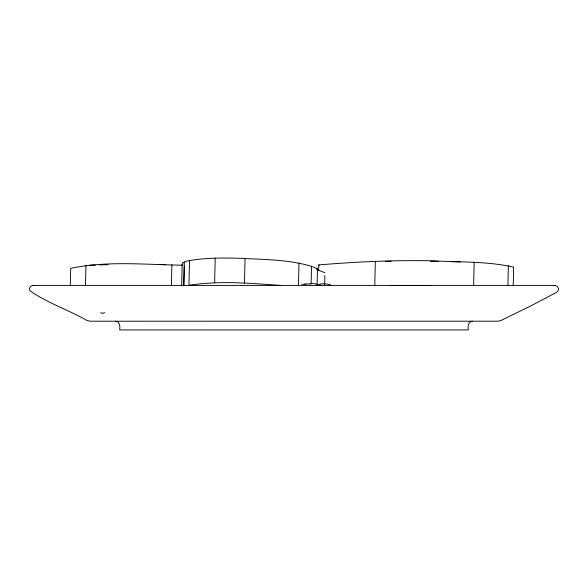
<?xml version="1.0" encoding="UTF-8"?>
<svg xmlns="http://www.w3.org/2000/svg" width="588" height="588" viewBox="0 0 588 588"><rect width="100%" height="100%" fill="white"/><g stroke="black" fill="none" stroke-linecap="round" stroke-linejoin="round"><path stroke-width="0.88" d="M70.295 285.445L70.7 268.363C107.104 260.66 145.214 264.681 182.192 265.188M85.473 285.349L85.936 265.57M171.402 285.548L171.894 264.872M181.677 285.378L182.17 264.343L182.456 262.939L184.419 262.321L185.264 261.41C203.61 257.595 222.551 257.823 241.198 258.316C264.703 259.595 288.833 259.565 311.544 266.305L311.103 284.026M183.721 285.827L184.287 262.05M183.882 285.187L184.331 265.982M189.527 260.594L188.946 285.29C219.14 280.542 249.944 283.188 280.248 285.445M214.62 282.821L215.201 258.125M244.476 283.063L245.056 258.367M298.469 285.092L298.983 263.137M317.101 285.187L317.491 268.731L311.544 266.305M318.652 270.399L318.784 264.916C356.887 261.726 395.349 260.021 433.65 260.844C460.286 262.285 487.599 261.212 513.684 267.173L513.611 267.555M324.657 284.651L324.87 275.5M374.762 285.467L375.32 261.682M473.627 285.32L474.163 262.454M507.892 285.643L508.37 265.526M513.228 285.636L513.633 268.26M316.689 269.179L317.491 268.731M104.605 312.515L102.143 313.478L100.666 312.625M472.414 321.224C468.107 321.482 467.776 326.7 468.313 329.934L119.687 329.934C120.224 326.7 119.893 321.482 115.586 321.224M33.097 285.408C30.576 285.459 28.467 288.355 29.812 290.663C47.033 302.938 68.517 309.891 86.862 320.423L90.295 321.224L498.293 321.195L501.138 320.423L531.067 305.76L556.52 292.39L558.188 290.663L558.6 288.693L557.181 286.275L554.903 285.408L33.097 285.408L33.92 285.445M389.873 285.496L430.144 285.459M108.111 264.688L99.82 264.909M554.08 285.445L554.903 285.408M385.493 261.351L391.108 261.212M89.824 265.151L95.278 265.137M451.121 261.653L460.272 261.947M430.394 261.263L438.538 261.366M159.274 264.526L165.456 264.666M301.725 284.158L305.731 284.592L304.79 283.923L310.111 284.085L310.074 283.497L311.883 283.276L320.181 284.812L320.004 284.114L321.144 283.835L325.899 283.93L329.699 284.474L331.103 285.393M316.932 269.605L324.936 272.759M182.17 264.343L182.552 264.607M318.784 264.916L319.041 265.453"/></g></svg>
